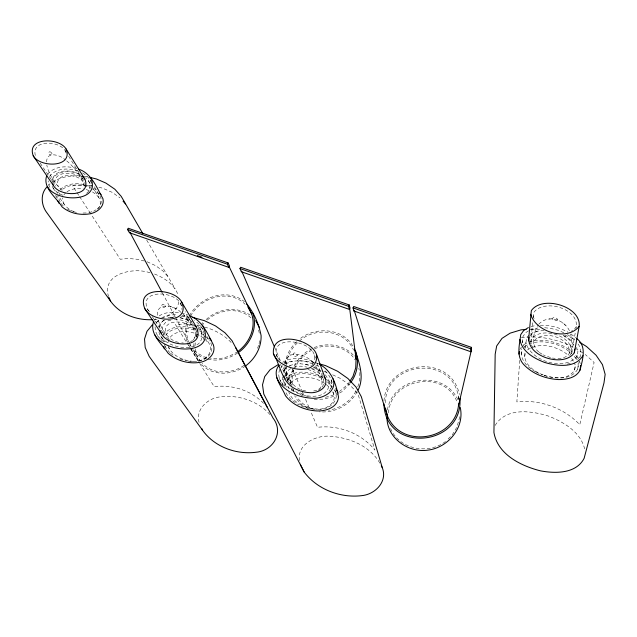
<?xml version="1.0" encoding="UTF-8"?>
<svg xmlns="http://www.w3.org/2000/svg" width="637" height="637" viewBox="0 0 637 637"><rect width="100%" height="100%" fill="white"/><g stroke="black" fill="none" stroke-linecap="round" stroke-linejoin="round"><path stroke-width="0.48" stroke-dasharray="3.19 2.39" d="M388.474 412.864C390.935 377.741 445.526 369.014 457.414 402.831M383.976 400.912C386.579 360.096 450.972 353.209 459.396 394.542M385.369 402.759C386.038 359.587 455.471 354.936 458.648 399.542M359.563 381.237L359.889 372.741L358.782 368.25M46.66 161.949C46.445 150.921 60.212 154.743 65.293 159.911M290.639 383.187L291.228 374.452L293.498 367.883M519.72 360.391L516.854 401.891C539.77 399.264 563.928 407.911 579.774 424.712L594.106 362.501L585.307 354.498M284.978 367.398L284.795 370.081L286.419 377.757M285.233 363.823C286.077 355.287 290.623 347.038 297.137 341.48M286.451 366.044L286.18 369.866L287.948 378.171L290.257 383.347M286.515 365.089C286.945 356.083 291.834 347.46 298.721 341.743M535.486 371.729C527.149 367.374 519.099 358.79 521.719 348.646M522.141 342.722L523.033 336.376L525.692 332.649L529.347 330.3M543.234 374.922C534.252 371.554 522.961 364.093 524.96 353.041M525.342 348.176L526.465 338.438L528.829 335.126M259.124 343.869L259.57 338.486M533.058 347.667L531.728 345.636L530.852 342.284L532.707 321.589M533.058 317.656L533.774 312.448C544.245 298.14 580.61 308.921 576.039 328.413M538.743 351.903C530.629 345.963 533.002 332.418 538.106 325.037M194.978 345.979L195.463 341.536M193.688 346.178L193.998 343.407M284.715 364.093C286.562 348.089 307.767 354.18 314.001 364.046M544.149 375.504C554.954 378.8 570.887 380.592 577.616 369.317L578.253 364.945L577.727 363.058M579.917 357.66C581.438 352.699 581.032 347.157 577.401 343.192M544.117 375.304C553.887 378.346 568.419 380.297 574.59 370.041L575.163 366.164L574.232 362.819M576.612 359.475L577.934 351.656L576.724 347.372M569.828 355.486L571.692 352.81C573.26 335.516 541.195 325.849 531.369 339.187L530.852 342.284M557.988 358.472C562.336 358.424 567.424 357.206 569.542 352.994C570.33 337.538 543.321 329.265 534.053 341.002L533.599 343.725M524.649 356.935L525.294 353.137M521.297 354.562L522.022 350.286M569.542 352.994L571.715 339.672L570.688 334.138M571.692 352.81L575.346 332.315M574.59 370.041L575.697 364.276M577.616 369.317L579.144 361.545M330.842 388.681C333.74 381.866 329.488 374.763 324.416 370.312M288.243 388.363L288.72 386.492M284.373 386.133L285.249 382.773M283.991 373.075L284.651 370.519L286.897 367.637M282.207 385.696L283.393 381.141M279.715 369.341L278.584 373.64L279.237 378.322L281.307 382.741M203.314 339.521C206.468 332.108 200.687 324.432 194.556 320.658M196.276 336.973C198.871 327.346 187.819 320.021 185.104 311.589M387.4 409.87C393.101 376.172 444.132 368.632 458.194 400.386M178.846 301.699C177.635 309.853 170.628 315.912 162.889 317.823M161.87 339.521L162.403 337.809M158.9 327.283L159.744 324.583L162.865 320.905L164.537 319.87M159.616 326.829L160.62 323.628M357.795 386.778L358.973 383.084M257.531 348.272L258.805 344.752M57.72 193.425L58.413 191.578M59.122 194.707L59.767 193.003M51.764 180.605C56.335 169.633 71.981 170.198 81.106 174.769M194.603 337.873L197.374 330.714M196.188 337.124L197.518 333.684M189.595 318.818C185.98 326.494 185.478 336.105 189.675 343.646M188.751 317.576C184.841 325.674 183.91 335.826 188.257 343.916M452.19 434.991L456.928 427.085L459.357 418.358L459.341 414.392M355.948 391.062C350.573 401.445 339.959 408.301 328.588 410.308M357.166 391.604C350.119 405.212 334.481 413.142 319.336 411.821M349.49 381.866L347.993 384.191L339.481 391.548M350.127 383.378L341.958 391.683L339.378 393.133M294.151 366.004L299.175 358.408L305.975 352.142L311.652 348.972M577.345 355.629C565.345 372.175 530.095 361.036 525.804 342.332M577.648 359.531L580.299 355.717M197.717 329.823L200.544 325.794M201.109 324.981L202.797 322.561M198.848 330.245L201.563 326.367M202.104 325.587L203.729 323.262M576.389 326.462L574.415 329.265L571.11 331.399M189.468 315.745C199.461 296.93 227.122 287.47 244.489 301.739M190.63 316.175C200.408 297.423 229.017 288.362 245.102 304.231M495.164 425.412C506.136 407.186 531.879 410.642 549.15 416.327C564.438 422.45 581.517 432.714 584.909 450.144M519.712 349.49L521.392 347.133M530.103 335.994L531.154 334.521L534.634 332.283L539.244 330.914M329.138 390.927L330.277 389.43M322.163 387.089C327.434 379.381 318.269 370.479 317.258 362.74M290.671 382.733C299.884 373.593 315.801 377.104 325.467 383.896M312.162 364.802C328.031 341.989 264.204 329.759 278.098 359.053M284.588 379.596C293.952 368.552 311.581 371.443 323.126 377.383M287.12 379.795C296.611 370.065 312.855 373.354 323.668 379.206M283.202 371.315L285.726 368.075M280.853 367.883L282.549 365.694M193.162 340.078C200.384 331.861 188.393 320.714 183.098 314.113M163.207 335.237C170.35 324.798 185.311 325.419 195.997 329.194M165.66 335.285C172.834 325.881 187.159 326.908 196.968 331.16M154.425 320.307L155.659 318.811M156.336 322.664L159.178 319.225M97.509 208.864C101.721 205.552 102.517 199.389 99.452 195.026M97.636 209.095C104.603 202.765 96.569 194.038 93.09 188.297M86.6 193.298C91.911 189.34 90.621 181.449 85.724 177.739M63.827 194.906L65.571 192.947M60.117 189.667C68.079 182.007 81.146 182.58 90.717 186.752M49.471 176.449C56.295 167.65 69.576 167.674 79.123 171.464M48.659 185.184L50.02 183.719M47.656 174.196C54.479 165.875 66.981 165.66 76.583 168.423M538.791 324.177C548.306 313.945 565.33 319.798 569.988 332.028M448.145 438.909L451.514 435.644M299.39 341.121C314.989 326.614 344.641 329.52 353.551 350.135M206.157 319.567C217.559 308.603 236.685 305.824 249.983 315.028M207.312 320.053C219.001 309.001 240.053 306.644 251.846 318.707M530.39 334.122L532.731 332.618L537.915 331.081L544.699 330.499M523.288 345.063L527.141 342.587M524.609 346.655L528.161 344.37M527.587 349.912C540.224 341.328 558.219 346.504 569.048 355.828M318.054 390.377L321.159 388.403M282.653 362.262C292.224 356.417 304.717 358.058 314.662 362.135M285.456 363.862L292.479 361.283M288.967 366.331L290.345 365.455M290.695 368.608C284.413 371.777 285.925 380.608 290.838 384.358M293.768 370.328C282.024 377.916 297.471 391.373 307.01 390.951M190.519 341.727L192.501 340.484M288.45 356.298L289.063 355.916M159.178 315.904C165.469 311.788 173.503 311.851 180.685 312.886M161.702 317.664L168.678 315.004L177.444 314.782M156.192 322.457L160.054 320.061M162.268 321.526L166.01 319.201M290.4 355.072L290.814 354.809M93.671 211.189L95.972 209.796M62.697 189.205C70.787 183.448 82.006 183.942 90.701 188.058M66.989 191.785C71.686 188.48 77.762 188.146 83.288 188.823M52.361 182.309C61.24 176.306 72.57 175.103 83.017 176.242M445.454 441.521C428.024 455.089 399.041 449.324 390.473 428.255M338.51 393.61L333.35 396.509L323.891 399.12L314.248 399.343M338.653 392.01L332.864 395.258L323.771 397.775M300.64 338.271C316.605 326.287 343.494 328.35 353.376 347.038M311.931 350.223C298.968 356.322 289.827 371.307 292.566 385.688M237.728 351.576C229.766 356.824 219.948 360.048 210.401 358.312M237.625 353.041C228.802 358.83 217.528 361.912 207.168 358.918M243.955 365.471C231.82 373.983 212.925 374.89 202.415 363.353M245.532 365.972C232.409 375.496 211.5 376.523 200.488 363.289M88.893 212.678L92.875 211.436M168.001 317.648L175.31 316.653M170.923 320.116C162.801 320.817 159.258 331.367 165.827 336.495M198.545 361.02C208.339 360.367 216.047 349.164 209.334 340.652M283.807 362.931L288.45 361.545L300.226 360.669L312.823 362.031L318.357 363.592M289.596 365.63L294.764 364.133M293.808 367.167L300.72 366.132L307.169 367.119M313.659 390.967C328.326 388.785 320.212 373.569 315.403 365.678M531.083 326.749L534.698 325.674M530.08 329.839L537.875 327.951M528.893 342.069C543.759 337.491 560.791 342.38 572.528 352.15M528.869 343.908C543.377 338.828 560.449 343.518 571.684 353.607M567.225 364.181L571.485 362.923M314.089 347.619C327.569 342.165 344.513 344.649 354.156 356.075M314.535 348.765C328.469 343.009 346.974 346.496 355.12 359.913M86.202 212.949L81.632 213.069M170.398 317.56L173.264 317.33M171.624 317.696L173.407 317.552M153.955 319.543L157.562 319.241M174.419 319.623C182.15 319.113 190.383 322.258 195.105 328.557M540.295 325.244C549.85 324.926 559.517 327.514 567.862 332.124M530.947 329.058L541.665 329.592M549.11 318.962L550.097 318.882M521.289 337.658C543.082 334.815 565.616 341.098 583.643 353.463M294.557 364.149L300.274 363.727M551.554 318.771L552.16 318.723M318.086 409.28C328.867 410.586 340.779 400.291 334.568 389.342M83.957 176.306L88.806 177.118M92.261 185.654L81.743 184.905L72.61 185.869L76.4 191.705M544.659 327.752L550.264 328.286L557.853 330.205L564.143 332.825M180.852 316.191L188.671 316.987M179.873 317.712L187.358 319.463L192.493 321.908M552.406 358.05L555.233 358.336M192.509 324.52L185.638 323.819L175.509 324.647L186.498 342.244M181.768 342.857L183.376 343.032M298.912 360.805L305.776 361.545L315.004 364.595M299.86 363.759L306.381 364.388L311.597 365.861M310.944 368.712L315.801 369.245L323.023 371.291M193.337 361.29C183.448 360.932 173.344 356.21 168.351 347.38M188.026 360.972C201.539 364.897 218.443 352.97 206.3 339.521M310.434 408.707L316.263 409.408M180.884 312.329C174.61 305.314 156.774 301.516 157.235 315.267M206.746 357.461L204.007 356.824L196.913 352.866L192.111 347.874M206.213 358.695L203.362 358.034L195.989 353.909L190.917 348.638M308.364 396.525L305.728 395.895L298.044 391.667M314.845 409.352C307.504 407.863 300.76 403.054 296.794 396.755M98.839 187.254L102.597 188.17L112.048 192.294L119.979 197.788M86.178 189.531L90.725 191.156M73.343 211.627L77.244 212.623M550.511 357.556L543.21 354.905M144.336 261.035L137.839 259.323L128.427 258.487L120.282 259.243L90.486 213.387M149.982 272.811C133.945 266.895 101.267 273.464 108.553 296.579M181.537 313.125L187.517 314.782M181.991 315.395L189.858 318.07M180.223 317.68L185.192 319.065L192.071 322.927M197.414 325.029L201.005 326.033M204.596 327.036C214.717 329.894 224.59 335.173 231.677 343.032M170.222 306.588L171.242 306.875M305.29 364.356L309.797 365.63M323.922 371.546L326.63 372.311M307.886 369.524C313.683 371.005 319.455 374.532 321.868 380.225M168.017 305.983L168.725 306.182M178.583 342.372C167.65 340.174 162.109 329.305 157.928 319.941M180.032 358.957L186.227 360.765M309.463 408.588L302.734 406.605L297.431 404.009M564.979 335.142L574.685 339.195M536.243 372.215L542.35 374.875M62.912 195.256C57.975 193.401 53.182 189.937 51.605 184.682M73.948 211.611C67.06 209.454 63.103 203.123 59.44 197.374M67.506 209.167L71.607 211.022M147.115 261.767L155.635 265.677L162.801 270.813L167.857 276.522M154.536 274.029C164.609 277.931 174.538 284.651 178.217 295.281M315.522 362.541L318.118 363.751M315.793 364.969L318.978 366.458M332.657 374.803L340.246 378.378L350.414 385.552L357.843 393.475L374.875 450.056C361.37 433.335 338.749 424.76 317.529 427.3L310.96 411.964M314.081 366.864L320.53 370.479M313.213 367.063L320.021 371.291L322.633 374.11M312.178 368.871C316.979 370.901 321.343 374.46 323.381 379.357M174.793 308.467L175.995 309.033M172.237 307.249L173.2 307.711M199.5 330.866L204.342 333.74M199.166 335.309C189.515 329.425 168.455 329.321 168.049 344.06M302.71 395.848L297.121 392.766L294.318 389.963M307.862 408.237L302.679 405.363L296.539 399.2L294.716 395.832M570.903 333.995L575.888 337.841M567.4 334.648L571.333 337.077L574.885 340.293M563.817 335.619L569.406 339.075L573.81 343.08M563.14 335.468L567.28 338.024L571.19 341.591L573.778 345.405M539.34 352.468L542.429 354.419M82.484 172.922C87.062 175.637 91.863 180.008 91.593 185.789M80.469 174.984C72.228 168.956 53.046 168.614 52.075 181.561M94.133 188.441L96.362 189.993M92.341 188.783L96.45 191.649L98.854 194.349M92.476 191.928L96.123 194.484L98.783 197.486M62.139 190.391C55.013 183.798 48.746 174.737 46.78 164.991M326.248 379.198L331.813 383.625M327.45 381.905L332.339 386.619M326.248 384.461L330.802 388.809M201.005 333.087L204.979 336.01M292.805 400.832L295.799 403.03M200.83 336.113L205.066 339.226L208.219 342.833M166.448 337.228L169.163 339.266M160.962 339.664L163.709 341.735M170.469 353.209L174.395 356.179M66.702 160.89C74.521 167.507 81.918 176.576 84.235 186.506M562.479 322.704L563.227 323.381M564.454 324.496L565.433 325.372M325.396 374.835L328.891 380.393L331.407 387.431M277.899 358.113L280.28 360.733M283.951 385.624L281.658 383.06L279.237 378.322M291.308 399.741L287.383 395.346L285.026 390.712M66.057 152.139C61.144 140.379 31.038 138.786 35.338 155.635M85.143 185.709C85.78 170.063 48.977 167.961 55.753 186.147M83.057 181.879C77.985 172.906 52.831 172.611 58.365 186.888M184.069 315.076L184.953 316.079M181.601 305.649C176.624 289.684 135.888 288.919 148.477 310.856M186.275 317.6L187.198 318.651M196.825 325.077L200.058 328.756L205.823 338.693M205.775 336.591L208.737 339.975M263.559 403.325C251.089 390.37 231.964 384.358 214.215 386.651L199.047 362.349M269.984 414.583C257.746 400.681 237.896 394.486 219.741 396.923C207.343 398.412 195.169 409.639 199.206 422.904M194.086 329.855C188.584 319.28 159.346 317.903 166.671 334.911M61.128 203.537L63.453 206.253M147.41 309.232L149.998 312.265M158.947 332.076C163.183 351.091 211.667 355.327 200.058 328.756M155.054 326.709L155.428 331.081L157.435 335.5L160.373 338.972M164.585 346.09L169.689 352.619M55.491 195.503L57.736 198.776M53.03 187.971L56.239 192.677M575.8 355.143L578.277 358.806M157.435 335.5L158.533 337.132M40.179 163.112L54.639 184.507M574.279 356.29L576.931 360.231M571.652 358.488L574.001 361.983M160.747 336.002L164.553 341.687M152.211 316.509L160.755 329.448M161.288 330.253L163.956 334.298M525.071 347.906L523.503 345.501L522.284 340.755M76.942 192.541L79.107 195.877M79.649 196.706L89.944 212.551M68.669 156.304L80.676 175.454M81.202 176.29L83.805 180.446M190.805 348.813L198.633 361.354L195.057 354.188L194.293 349.737M187.015 343.08L190.16 348.105M190.678 348.941L198.529 361.513M192.987 349.673L199.739 360.566L196.3 353.678L195.471 348.869M88.432 180.789L92.572 187.469M90.231 180.08L91.768 182.572M94.332 186.721L98.942 194.197M146.693 240.061L175.167 288.887M201.674 327.338L204.071 331.503M206.937 336.495L208.856 339.824M291.985 385.616L287.948 378.171L282.462 365.471M292.566 388.514L294.605 392.718M288.489 382.16L286.618 378.72L287.781 381.3M379.867 463.147C370.033 446.171 349.753 437.675 330.818 436.329C315.578 434.53 294.589 445.335 300.107 463.258M334.258 389.685L335.508 392.01M332.729 391.938C338.709 402.106 325.865 410.515 316.549 409.01C305.537 408.333 293.346 403.157 288.824 392.424M162.483 293.124L175.087 316.653M175.557 317.529L188.624 341.934M189.093 342.81L191.426 347.165L190.113 344.529M276.108 354.634L277.453 357.246M282.438 376.809C283.991 396.286 332.546 406.963 328.891 380.393M188.663 344.728L190.288 347.977M180.104 303.108L181.641 306.349L181.967 309.582M282.788 379.31L286.817 388.052M168.224 345.971L169.983 349.817M164.258 344.203L166.233 348.535M280.487 364.356L286.849 378.497M290.886 388.188L292.439 391.628L291.842 388.817M65.014 150.467L66.232 153.159M289.716 379.469L285.543 369.954L284.723 365.041M64.257 204.421L62.84 201.181L62.697 197.932M60.149 201.945L58.962 199.206L58.803 195.559M274.619 347.316L280.503 360.932M49.885 187.342L48.285 183.639L48.181 180.852M292.415 368.64L301.683 390.298M302.073 391.206L304.008 395.712M305.553 399.327L309.415 408.349M314.535 355.358L315.554 358.129M332.984 391.835L333.613 393.594M331.121 379.533L332.689 383.992M579.503 361.123L580.227 363.679M533.233 315.681L534.164 319.177M293.339 389.295L293.729 391.094M258.622 330.046L259.593 334.839M285.129 367.899L285.272 368.927M163.876 339.911L164.028 341.631M57.027 195.272L57.107 197.247M458.449 396.572L458.465 401.143M557.59 319.631L557.534 320.021C556.205 321.709 552.295 320.562 552.406 318.341C553.744 316.732 557.017 317.712 557.59 319.631M297.543 355.255C291.236 360.239 292.319 348.089 297.543 355.255M165.779 306.365C159.752 311.079 161.209 299.701 165.779 306.365M52.099 153.541C46.676 157.689 48.229 147.999 52.099 153.541"/><path stroke-width="0.96" d="M383.896 403.731C385.369 453.958 463.418 446.816 459.938 398.26M386.954 417.171C386.747 437.953 408.405 453.313 428.191 450.088C448.034 447.564 464.795 427.618 460.248 407.465M349.689 308.69L356.067 359.212L355.717 367.907L352.97 376.435L349.984 381.093M576.565 338.454C587.203 346.114 582.552 359.714 580.012 370.137C576.159 377.892 566.651 379.548 558.8 379.588C545.742 378.919 532.468 374.023 523.479 364.26C516.137 356.043 519.593 344.466 520.716 334.648L523.606 330.611L528.368 327.553M528.471 340.93L531.338 310.633C542.23 294.955 581.47 306.246 579.168 326.343L574.319 352.739C564.087 367.987 526.425 356.64 529.052 337.467M580.012 370.137L580.705 365.391M574.319 352.739L574.845 349.203M518.916 354.132L519.394 351.345M353.83 310.944L353.033 307.894L353.71 306.501L471.412 347.356L471.507 350.278L470.87 351.743L353.83 310.944L354.164 310.251L387.479 416.025C401.095 449.189 454.109 440.613 458.473 405.721L471.189 351.011M153.812 321.056C148.779 333.557 161.846 343.884 168.16 353.296C176.616 360.733 188.353 364.077 199.469 362.421C207.726 361.378 216.254 354.021 213.451 345.039C207.678 333.748 202.263 320.204 189.308 315.633M358.169 390.027C364.73 376.578 359.013 361.689 354.363 348.718M46.78 175.597C42.217 187.796 56.414 197.43 62.06 206.874C69.6 213.236 80.031 215.481 89.658 213.849C96.808 212.678 104.914 206.81 102.931 198.672C96.697 187.636 91.569 173.256 78.351 169.028M470.87 351.743L470.767 348.821L471.412 347.356M349.355 309.383L350.032 307.997L349.211 304.94L240.651 267.261L239.95 268.583L241.351 271.736L349.355 309.383L348.535 306.333L349.211 304.94M241.351 271.736L241.702 271.075M228.826 267.373L229.527 266.059L228.062 262.89L128.212 228.237L127.488 229.487L129.446 232.728L228.826 267.373L227.361 264.204L127.488 229.487M227.361 264.204L228.062 262.89M129.446 232.728L129.805 232.099L162.021 292.248M350.645 382.566C357.604 373.529 359.316 361.068 355.35 350.398M582.951 355.653C575.139 368.584 556.794 366.14 544.428 362.357C533.933 358.344 521.838 351.528 519.896 339.402M579.168 326.343C567.384 341.615 535.414 331.925 530.725 314.248M279.261 365.065C270.884 374.691 281.737 386.309 285.464 395.688C292.813 405.331 304.908 410.268 316.788 410.945C325.738 411.327 337.69 407.561 338.51 397.106C336.328 384.621 331.885 370.822 319.846 364.563M152.251 324.95L146.988 331.312L144.527 339.027L145.196 347.483L149.177 356.394L202.55 430.238C214.382 446.895 236.152 454.85 256.106 452.246C273.074 450.797 284.285 432.467 273.01 418.039L232.027 340.676L225.052 332.84L215.537 325.937L204.445 320.682L192.581 317.377M47.433 186.553C40.41 192.884 41.055 204.071 45.968 211.46L110.543 301.118C119.804 314.137 136.541 320.387 152.147 319.694M245.532 365.972C255.031 358.878 261.496 347.627 261.098 335.595C258.893 324.161 253.98 312.496 246.439 303.634M237.728 351.576C249.29 343.208 256.361 327.856 251.631 313.85L229.177 266.712M238.461 352.572C250.492 343.869 257.842 327.896 252.913 313.316M278.13 364.643L270.104 369.699L264.713 376.586L262.508 384.804L263.79 394.08L304.112 471.977C317.218 489.423 340.246 498.23 361.72 495.65C375.257 494.439 387.909 481.437 382.216 467.502L361.314 396.676L356.059 387.121L347.921 378.513L337.674 371.299L325.603 365.622L319.264 363.846M526.114 329.433L521.074 329.847L510.141 333.151L502.012 338.366L496.661 346.002L495.18 354.188L493.93 432.451C497.616 454.484 520.986 465.997 540.662 470.886C555.56 473.649 576.119 473.793 584.129 458.322L603.987 382.901L605.15 374.357L602.443 364.595L596.049 355.191L586.542 346.528L579.678 342.268M89.729 177.341L96.498 178.997L105.885 183.074L114.819 189.205L121.213 196.371L142.959 233.827M239.95 268.583L348.535 306.333M353.033 307.894L470.767 348.821M197.303 255.612L201.993 257.244M123.06 201.204L125.521 203.944M66.097 149.002C59.281 137.289 26.213 137.114 33.228 155.81L53.381 185.471C59.767 197.12 92.254 197.366 84.856 179.069L66.097 149.002C73.558 167.834 39.932 167.802 33.228 155.81M99.802 193.226L101.108 194.699M82.452 176.361L84.856 179.069M181.529 301.795C174.108 287.852 135.37 286.228 144.838 308.682L161.511 333.78C168.447 347.547 206.253 349.156 196.475 327.33L181.529 301.795C191.562 324.44 152.132 322.975 144.838 308.682M209.231 338.112L211.166 340.317M194.755 325.364L196.475 327.33M47.504 186.665C56.056 202.55 101.458 203.139 90.78 177.866M154.99 334.982C164.426 353.694 216.962 356.441 203.06 326.112M255.676 320.61L259.474 327.617M247.904 306.962L251.631 313.85M381.276 465.758L382.216 467.502M335.858 388.697L337.674 392.066M316.541 354.514C311.509 338.709 271.163 330.085 273.416 353.71C280.304 364.834 281.466 380.846 293.649 388.005C298.554 390.768 304.024 392.368 309.638 392.655C317.513 393.531 328.533 387.877 325.3 378.585L316.541 354.514C319.304 378.442 278.21 369.826 273.416 353.71M324.09 376.324L325.3 378.585M235.61 347.468L267.468 407.784M276.681 377.454C282.326 390.935 297.702 397.353 311.509 398.165C322.362 399.399 337.57 391.58 333.055 378.76M300.672 465.074L304.112 471.977M159.919 330.292L161.511 333.78M201.81 428.613L202.55 430.238M163.351 346.512L164.418 348.861M108.951 297.487L110.543 301.118M52.744 184.005L53.381 185.471M242.092 271.983L274.228 346.409M57.871 200.814L58.899 203.187M385.465 408.15L387.479 416.025M355.159 355.542L356.067 359.212M284.03 375.774L284.293 377.63M458.473 403.89L458.473 405.721"/></g></svg>
